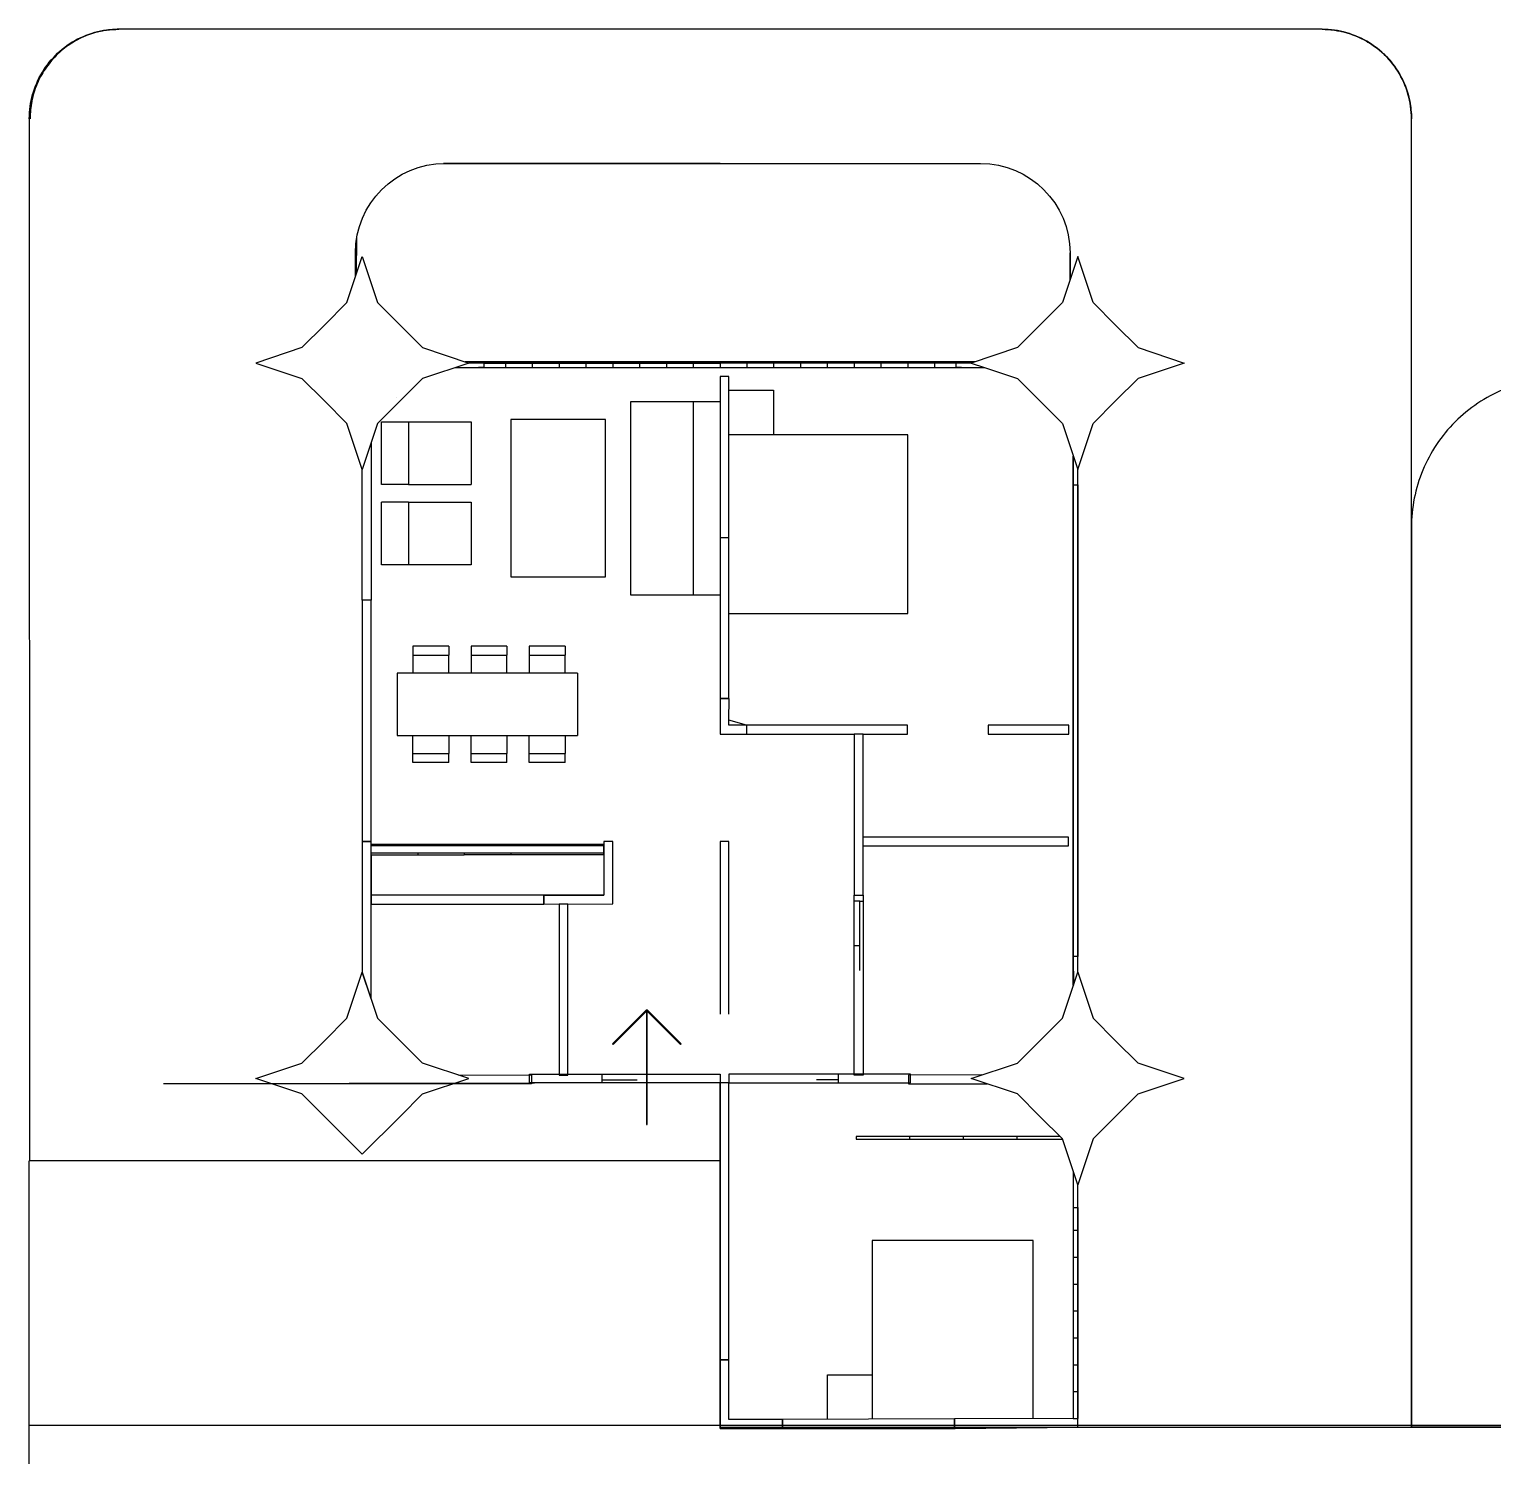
# Model space of a CAD drawing. Header units: metres. Extents: x -79796 to 428529, y -36333 to 94467.
# Drawn here: x 45274 to 61637, y 17789 to 33739 of the extents above; entities that cross this region are included whole.
import ezdxf

# ---------------------------------------------------------------- set-up
doc = ezdxf.new("R2010")
doc.units = ezdxf.units.M
for name, color, linetype in [('Default', 7, 'Continuous'), ('Make2D$Visible$ClippingPlaneIntersections$Default', 7, 'Continuous'), ('Make2D$Visible$Curves$Default', 7, 'Continuous')]:
    doc.layers.add(name, color=color, linetype=linetype)
for name, color, linetype, true_color in [('floors', 3, 'Continuous', 0x00ff00), ('Make2D$Visible$ClippingPlaneIntersections$columns', 1, 'Continuous', 0xff0000), ('Make2D$Visible$ClippingPlaneIntersections$glasses', 4, 'Continuous', 0x00ffff), ('Make2D$Visible$Curves$balconies', 2, 'Continuous', 0xffff00), ('Make2D$Visible$Curves$columns', 1, 'Continuous', 0xff0000), ('Make2D$Visible$Curves$floors', 3, 'Continuous', 0x00ff00), ('Make2D$Visible$Curves$glasses', 4, 'Continuous', 0x00ffff), ('slabs', 5, 'Continuous', 0x0000ff)]:
    doc.layers.add(name, color=color, linetype=linetype, true_color=true_color)

# ---------------------------------------------------------------- blocks, each defined once
blk = doc.blocks.new('NEW SLAB3-flat-1-flat-1')
at = {"layer": 'slabs'}
for points in [[(1512675, 960273), (1512634, 960272), (1512593, 960270), (1512552, 960268), (1512511, 960264), (1512471, 960260), (1512430, 960254), (1512390, 960248), (1512349, 960240), (1512309, 960232), (1512270, 960222), (1512230, 960212), (1512191, 960200), (1512152, 960188), (1512113, 960175), (1512074, 960160), (1512036, 960145), (1511998, 960129), (1511961, 960112), (1511924, 960094), (1511888, 960075), (1511852, 960055), (1511817, 960035), (1511782, 960013), (1511748, 959991), (1511714, 959968), (1511681, 959944), (1511648, 959919), (1511616, 959893), (1511585, 959867), (1511554, 959840), (1511524, 959812), (1511495, 959783), (1511466, 959754), (1511438, 959724), (1511411, 959693), (1511384, 959662), (1511359, 959630), (1511334, 959597), (1511310, 959564), (1511287, 959531), (1511265, 959496), (1511243, 959461), (1511223, 959426), (1511203, 959390), (1511184, 959354), (1511166, 959317), (1511149, 959279), (1511133, 959242), (1511118, 959204), (1511103, 959165), (1511090, 959127), (1511078, 959088), (1511066, 959048), (1511056, 959009), (1511046, 958969), (1511038, 958929), (1511030, 958889), (1511024, 958848), (1511018, 958808), (1511014, 958767), (1511010, 958726), (1511008, 958685), (1511006, 958644), (1511005, 958603)], [(1514737, 960272), (1512675, 960272)], [(1514737, 960272), (1513706, 960272)], [(1517247, 960272), (1514737, 960272)], [(1519887, 960272), (1517247, 960272)], [(1519887, 960272), (1526537, 960272)], [(1526537, 960272), (1526537, 948541)], [(1511005, 958603), (1511006, 956541)], [(1511006, 956541), (1511006, 954541)], [(1511006, 956541), (1511006, 955541)], [(1511006, 954541), (1511006, 952541)], [(1511006, 952541), (1511006, 948541)], [(1526537, 948541), (1511006, 948541)], [(1511006, 948541), (1517312, 948541)]]:
    blk.add_lwpolyline(points, dxfattribs=at)
blk = doc.blocks.new('3B4P NEW-flat-1-flat-1')
at = {"color": 0, "linetype": 'ByBlock', "lineweight": -2}
for p, q in [((952757, -1483836), (952757, -1483835)), ((960706, -1483836), (960706, -1483835)), ((953716, -1485336), (959706, -1485336)), ((956792, -1485336), (959706, -1485336)), ((952727, -1486571), (952732, -1486162)), ((952716, -1486604), (952716, -1486336)), ((960706, -1486635), (960706, -1486336)), ((960706, -1486336), (960706, -1486635)), ((956792, -1495617), (950570, -1495625)), ((953806, -1495625), (950570, -1495625)), ((952706, -1495625), (950570, -1495625)), ((961027, -1499471), (956794, -1499480))]:
    blk.add_line(p, q, dxfattribs=at)
at = {"color": 0, "linetype": 'Continuous', "lineweight": -2}
for p, q in [((955591, -1495179), (955971, -1494800)), ((955978, -1494807), (955598, -1495186)), ((955979, -1494803), (955969, -1494803)), ((955969, -1494803), (955969, -1496083)), ((955978, -1494800), (955971, -1494807)), ((955971, -1494800), (955978, -1494807)), ((955971, -1494807), (956350, -1495186)), ((955974, -1496083), (955974, -1494803)), ((956357, -1495179), (955978, -1494800)), ((955979, -1496083), (955979, -1494803)), ((955777, -1494993), (955791, -1494993)), ((955784, -1495000), (955784, -1494986)), ((956157, -1494993), (956171, -1494993)), ((956164, -1495000), (956164, -1494986)), ((955598, -1495186), (955591, -1495179)), ((956350, -1495186), (956357, -1495179)), ((955969, -1495443), (955979, -1495443)), ((955969, -1496083), (955979, -1496083))]:
    blk.add_line(p, q, dxfattribs=at)
at = {"color": 0, "linetype": 'ByBlock', "lineweight": -2}
for points in [[(956792, -1485336), (953702, -1485336)], [(959642, -1487554), (953941, -1487554)]]:
    blk.add_lwpolyline(points, dxfattribs=at)
at = {"color": 0, "linetype": 'ByBlock', "lineweight": -2, "extrusion": (0, 0, -1)}
for centre, start, end in [((-953716, -1486336), 0, 90), ((-959706, -1486336), 90, 180)]:
    blk.add_arc(centre, 1000, start, end, dxfattribs=at)
at = {"layer": 'floors'}
blk.add_lwpolyline([(956793, -1497519), (956793, -1498665)], dxfattribs=at)
blk.add_lwpolyline([(956793, -1497519), (956793, -1498665)], dxfattribs=at)
at = {"layer": 'Make2D$Visible$ClippingPlaneIntersections$columns'}
for p, q in [((952620, -1486892), (952792, -1486377)), ((952792, -1486377), (952963, -1486892)), ((960792, -1486377), (960620, -1486892)), ((960963, -1486892), (960792, -1486377)), ((952620, -1486892), (952369, -1487144)), ((952963, -1486892), (953215, -1487144)), ((960620, -1486892), (960369, -1487144)), ((960963, -1486892), (961215, -1487144)), ((952117, -1487395), (952369, -1487144)), ((953467, -1487395), (953215, -1487144)), ((960117, -1487395), (960369, -1487144)), ((961467, -1487395), (961215, -1487144)), ((952117, -1487395), (951602, -1487567)), ((953467, -1487395), (953982, -1487567)), ((960117, -1487395), (959602, -1487567)), ((961467, -1487395), (961982, -1487567)), ((951602, -1487567), (952117, -1487739)), ((953982, -1487567), (953467, -1487739)), ((959750, -1487616), (960117, -1487739)), ((961982, -1487567), (961467, -1487739)), ((952117, -1487739), (952369, -1487990)), ((953467, -1487739), (953215, -1487990)), ((960117, -1487739), (960369, -1487990)), ((961467, -1487739), (961215, -1487990)), ((952620, -1488242), (952369, -1487990)), ((952963, -1488242), (953215, -1487990)), ((960620, -1488242), (960369, -1487990)), ((960963, -1488242), (961215, -1487990)), ((952792, -1488757), (952620, -1488242)), ((952963, -1488242), (952792, -1488757)), ((960620, -1488242), (960792, -1488757)), ((960792, -1488757), (960963, -1488242)), ((952620, -1494892), (952792, -1494377)), ((952792, -1494377), (952963, -1494892)), ((960620, -1494892), (960792, -1494377)), ((960792, -1494377), (960963, -1494892)), ((952620, -1494892), (952369, -1495144)), ((952963, -1494892), (953215, -1495144)), ((960620, -1494892), (960369, -1495144)), ((960963, -1494892), (961215, -1495144)), ((952117, -1495395), (952369, -1495144)), ((953467, -1495395), (953215, -1495144)), ((960117, -1495395), (960369, -1495144)), ((961467, -1495395), (961215, -1495144)), ((951602, -1495567), (952117, -1495395)), ((953982, -1495567), (953467, -1495395)), ((959602, -1495567), (960117, -1495395)), ((961982, -1495567), (961467, -1495395)), ((952117, -1495739), (951602, -1495567)), ((953467, -1495739), (953982, -1495567)), ((960117, -1495739), (959602, -1495567)), ((961467, -1495739), (961982, -1495567)), ((952117, -1495739), (952369, -1495990)), ((953467, -1495739), (953215, -1495990)), ((960117, -1495739), (960369, -1495990)), ((961467, -1495739), (961215, -1495990)), ((952792, -1496413), (952369, -1495990)), ((953215, -1495990), (952792, -1496413)), ((960620, -1496242), (960369, -1495990)), ((960963, -1496242), (961215, -1495990)), ((960792, -1496757), (960620, -1496242)), ((960963, -1496242), (960792, -1496757))]:
    blk.add_line(p, q, dxfattribs=at)
at = {"layer": 'Make2D$Visible$ClippingPlaneIntersections$Default'}
for p, q in [((953832, -1487617), (954155, -1487617)), ((954092, -1487567), (953982, -1487567)), ((954155, -1487567), (954092, -1487567)), ((954155, -1487617), (954155, -1487567)), ((956792, -1487717), (956792, -1489517)), ((956892, -1487717), (956792, -1487717)), ((956892, -1489517), (956892, -1487717)), ((959602, -1487567), (959429, -1487567)), ((959429, -1487567), (959429, -1487616)), ((959429, -1487616), (959750, -1487616)), ((959602, -1487567), (959750, -1487616)), ((960742, -1488607), (960742, -1488930)), ((960792, -1488930), (960792, -1488757)), ((960742, -1488930), (960792, -1488930)), ((956792, -1489517), (956892, -1489517)), ((956792, -1489517), (956792, -1491318)), ((956892, -1491318), (956892, -1489517)), ((956792, -1491318), (956892, -1491318)), ((956893, -1491317), (956793, -1491318)), ((956793, -1491318), (956794, -1491717)), ((956892, -1491562), (956893, -1491317)), ((957089, -1491617), (956892, -1491562)), ((957089, -1491617), (957089, -1491717)), ((958889, -1491617), (957089, -1491617)), ((958889, -1491717), (958889, -1491617)), ((960691, -1491617), (959790, -1491617)), ((959790, -1491617), (959790, -1491717)), ((960691, -1491717), (960691, -1491617)), ((956794, -1491717), (957089, -1491717)), ((957089, -1491717), (958292, -1491717)), ((958292, -1491717), (958292, -1493517)), ((958392, -1491717), (958292, -1491717)), ((958392, -1491717), (958889, -1491717)), ((958392, -1493517), (958392, -1491717)), ((959790, -1491717), (960691, -1491717)), ((952791, -1492917), (952792, -1494378)), ((952892, -1492917), (952791, -1492917)), ((952892, -1494677), (952892, -1492917)), ((955492, -1492917), (955492, -1493517)), ((955592, -1492917), (955492, -1492917)), ((955592, -1493615), (955592, -1492917)), ((956792, -1492917), (956792, -1494848)), ((956892, -1492917), (956792, -1492917)), ((956892, -1494848), (956892, -1492917)), ((960690, -1492867), (958392, -1492867)), ((960690, -1492967), (960690, -1492867)), ((953412, -1493047), (952892, -1493047)), ((952892, -1493067), (953412, -1493067)), ((952892, -1493067), (952892, -1493517)), ((953932, -1493047), (953412, -1493047)), ((953412, -1493047), (953412, -1493067)), ((953412, -1493067), (953932, -1493067)), ((954452, -1493047), (953932, -1493047)), ((953932, -1493047), (953932, -1493067)), ((955492, -1493067), (953932, -1493067)), ((954972, -1493047), (954452, -1493047)), ((954452, -1493047), (954452, -1493067)), ((955492, -1493047), (954972, -1493047)), ((958392, -1492967), (960690, -1492967)), ((952892, -1493517), (952892, -1493617)), ((952892, -1493517), (952892, -1493517)), ((954823, -1493517), (952892, -1493517)), ((954823, -1493517), (954823, -1493617)), ((955492, -1493517), (954823, -1493517)), ((954823, -1493517), (955492, -1493517)), ((954823, -1493617), (954823, -1493517)), ((958292, -1495529), (958292, -1493517)), ((958292, -1493517), (958392, -1493517)), ((958392, -1493517), (958392, -1495529)), ((952892, -1493617), (954823, -1493617)), ((954823, -1493617), (955592, -1493615)), ((954992, -1493617), (954992, -1495529)), ((955092, -1493617), (954992, -1493617)), ((955092, -1495529), (955092, -1493617)), ((960792, -1494204), (960742, -1494204)), ((960742, -1494204), (960743, -1494525)), ((960792, -1494377), (960792, -1494204)), ((952892, -1494677), (952792, -1494378)), ((953863, -1495527), (954685, -1495529)), ((954661, -1495517), (956792, -1495517)), ((954661, -1495617), (954661, -1495517)), ((954685, -1495529), (954685, -1495625)), ((954992, -1495529), (955092, -1495529)), ((956792, -1495517), (956792, -1495617)), ((956892, -1495517), (956892, -1495617)), ((958923, -1495517), (956892, -1495517)), ((958392, -1495529), (958292, -1495529)), ((959721, -1495527), (958899, -1495529)), ((958899, -1495529), (958899, -1495625)), ((958923, -1495617), (958923, -1495517)), ((954685, -1495625), (953806, -1495625)), ((956792, -1495617), (954661, -1495617)), ((956792, -1495617), (956792, -1498711)), ((956792, -1495617), (956792, -1495617)), ((956892, -1495617), (956792, -1495617)), ((956892, -1495617), (958923, -1495617)), ((956892, -1498711), (956892, -1495617)), ((958899, -1495625), (959778, -1495625)), ((958316, -1496217), (958316, -1496247)), ((958916, -1496217), (958316, -1496217)), ((958916, -1496247), (958916, -1496217)), ((959516, -1496217), (958916, -1496217)), ((959516, -1496247), (959516, -1496217)), ((960116, -1496217), (959516, -1496217)), ((960116, -1496247), (960116, -1496217)), ((960596, -1496217), (960116, -1496217)), ((958316, -1496247), (958916, -1496247)), ((958916, -1496247), (959516, -1496247)), ((959516, -1496247), (960116, -1496247)), ((960116, -1496247), (960622, -1496247)), ((956892, -1498711), (956792, -1498711)), ((956792, -1498711), (956794, -1499480)), ((956792, -1498711), (956892, -1498711)), ((956892, -1499380), (956892, -1498711)), ((956794, -1499480), (957492, -1499480)), ((957492, -1499380), (956892, -1499380)), ((959415, -1499373), (957492, -1499380)), ((957492, -1499480), (957492, -1499380)), ((957492, -1499380), (957492, -1499480)), ((957492, -1499480), (959415, -1499473)), ((960792, -1499367), (959415, -1499373)), ((959415, -1499373), (959415, -1499473)), ((959415, -1499473), (959415, -1499373)), ((959415, -1499473), (960792, -1499467)), ((960792, -1499467), (960792, -1499367))]:
    blk.add_line(p, q, dxfattribs=at)
at = {"layer": 'Make2D$Visible$ClippingPlaneIntersections$glasses'}
for p, q in [((954155, -1487567), (954392, -1487567)), ((954155, -1487567), (954155, -1487567)), ((954155, -1487617), (954155, -1487617)), ((954155, -1487617), (954392, -1487617)), ((954392, -1487567), (954692, -1487567)), ((954392, -1487617), (954692, -1487617)), ((954692, -1487567), (954992, -1487567)), ((954692, -1487617), (954992, -1487617)), ((954992, -1487567), (955292, -1487567)), ((954992, -1487617), (955292, -1487617)), ((955292, -1487567), (955592, -1487567)), ((955292, -1487617), (955592, -1487617)), ((955592, -1487567), (955892, -1487567)), ((955592, -1487617), (955892, -1487617)), ((955892, -1487567), (956192, -1487567)), ((955892, -1487617), (956192, -1487617)), ((956192, -1487567), (956492, -1487567)), ((956192, -1487617), (956492, -1487617)), ((956492, -1487567), (956792, -1487567)), ((956492, -1487617), (956792, -1487617)), ((956792, -1487567), (957092, -1487566)), ((956792, -1487617), (957092, -1487616)), ((957092, -1487566), (957392, -1487566)), ((957092, -1487616), (957392, -1487616)), ((957392, -1487566), (957692, -1487566)), ((957392, -1487616), (957692, -1487616)), ((957692, -1487566), (957992, -1487566)), ((957692, -1487616), (957992, -1487616)), ((957992, -1487566), (958292, -1487566)), ((957992, -1487616), (958292, -1487616)), ((958292, -1487566), (958592, -1487566)), ((958292, -1487616), (958592, -1487616)), ((958592, -1487566), (958892, -1487566)), ((958592, -1487616), (958892, -1487616)), ((958892, -1487566), (959192, -1487566)), ((958892, -1487616), (959192, -1487616)), ((959192, -1487566), (959429, -1487566)), ((959192, -1487616), (959429, -1487616)), ((959429, -1487567), (959429, -1487566)), ((959429, -1487616), (959429, -1487616)), ((952892, -1488457), (952792, -1488756)), ((952892, -1488457), (952892, -1490217)), ((952791, -1490217), (952792, -1488756)), ((960742, -1488930), (960742, -1488930)), ((960742, -1488930), (960742, -1489167)), ((960792, -1488930), (960792, -1489167)), ((960792, -1488930), (960792, -1488930)), ((960742, -1489167), (960742, -1489467)), ((960792, -1489167), (960792, -1489467)), ((960742, -1489467), (960742, -1489767)), ((960792, -1489467), (960792, -1489767)), ((960742, -1489767), (960742, -1490067)), ((960792, -1489767), (960792, -1490067)), ((960742, -1490067), (960742, -1490367)), ((960792, -1490067), (960792, -1490367)), ((952892, -1490217), (952791, -1490217)), ((952892, -1490217), (952791, -1490217)), ((952791, -1490217), (952791, -1492917)), ((952892, -1492917), (952892, -1490217)), ((960742, -1490367), (960742, -1490667)), ((960792, -1490367), (960792, -1490667)), ((960742, -1490667), (960742, -1490967)), ((960792, -1490667), (960792, -1490967)), ((960742, -1490967), (960742, -1491267)), ((960792, -1490967), (960792, -1491267)), ((960742, -1491267), (960742, -1491567)), ((960792, -1491267), (960792, -1491567)), ((960742, -1491567), (960742, -1491867)), ((960792, -1491567), (960792, -1491867)), ((960742, -1491867), (960742, -1492167)), ((960792, -1491867), (960792, -1492167)), ((960742, -1492167), (960742, -1492467)), ((960792, -1492167), (960792, -1492467)), ((960742, -1492467), (960742, -1492767)), ((960792, -1492467), (960792, -1492767)), ((960742, -1492767), (960742, -1493067)), ((960792, -1492767), (960792, -1493067)), ((952792, -1492917), (952892, -1492917)), ((960742, -1493067), (960742, -1493367)), ((960792, -1493067), (960792, -1493367)), ((960742, -1493367), (960742, -1493667)), ((960792, -1493367), (960792, -1493667)), ((960742, -1493667), (960742, -1493967)), ((960792, -1493667), (960792, -1493967)), ((960742, -1493967), (960742, -1494204)), ((960792, -1493967), (960792, -1494204)), ((960742, -1494204), (960742, -1494204)), ((960792, -1494204), (960792, -1494204)), ((960742, -1496607), (960742, -1497010)), ((960792, -1497010), (960792, -1496757)), ((960742, -1497010), (960742, -1497267)), ((960742, -1497010), (960792, -1497010)), ((960792, -1497010), (960792, -1497267)), ((960742, -1497267), (960742, -1497567)), ((960792, -1497267), (960792, -1497567)), ((960742, -1497567), (960742, -1497867)), ((960792, -1497567), (960792, -1497867)), ((960742, -1497867), (960742, -1498167)), ((960792, -1497867), (960792, -1498167)), ((960742, -1498167), (960742, -1498467)), ((960792, -1498167), (960792, -1498467)), ((960742, -1498467), (960742, -1498779)), ((960792, -1498467), (960792, -1498779)), ((960742, -1498779), (960742, -1499067)), ((960792, -1498779), (960792, -1499067)), ((960742, -1499067), (960742, -1499367)), ((960792, -1499067), (960792, -1499367)), ((960742, -1499367), (960792, -1499367))]:
    blk.add_line(p, q, dxfattribs=at)
at = {"layer": 'Make2D$Visible$Curves$balconies'}
for p, q in [((956792, -1487567), (956440, -1487567)), ((957143, -1487567), (956792, -1487567)), ((960792, -1499401), (960792, -1499016)), ((960792, -1499467), (960792, -1499467))]:
    blk.add_line(p, q, dxfattribs=at)
at = {"layer": 'Make2D$Visible$Curves$columns'}
blk.add_line((953172, -1487947), (953172, -1487947), dxfattribs=at)
at = {"layer": 'Make2D$Visible$Curves$Default'}
for p, q in [((956892, -1487869), (957392, -1487869)), ((956892, -1488369), (956892, -1487869)), ((957392, -1487869), (957392, -1488369)), ((955792, -1487999), (955792, -1488799)), ((956492, -1487999), (955792, -1487999)), ((956492, -1487999), (956492, -1488799)), ((956792, -1487999), (956492, -1487999)), ((954455, -1488199), (954455, -1488799)), ((955511, -1488199), (954455, -1488199)), ((955511, -1489959), (955511, -1488199)), ((953008, -1488924), (953008, -1488224)), ((953008, -1488224), (953308, -1488224)), ((953308, -1488224), (954008, -1488224)), ((953308, -1488224), (953308, -1488924)), ((954008, -1488224), (954008, -1488924)), ((957392, -1488369), (956892, -1488369)), ((956892, -1490369), (956892, -1488369)), ((958892, -1488369), (957392, -1488369)), ((958892, -1490369), (958892, -1488369)), ((954455, -1488799), (954455, -1489959)), ((955792, -1488799), (955792, -1490159)), ((956492, -1488799), (956492, -1490159)), ((953232, -1488924), (953008, -1488924)), ((953308, -1488924), (953232, -1488924)), ((953308, -1488924), (954008, -1488924)), ((960742, -1494204), (960742, -1488930)), ((953232, -1489124), (953008, -1489124)), ((953008, -1489824), (953008, -1489124)), ((953308, -1489124), (953232, -1489124)), ((953308, -1489124), (954008, -1489124)), ((953308, -1489124), (953308, -1489824)), ((954008, -1489124), (954008, -1489824)), ((953308, -1489824), (953008, -1489824)), ((954008, -1489824), (953308, -1489824)), ((954455, -1489959), (955511, -1489959)), ((955792, -1490159), (956492, -1490159)), ((956492, -1490159), (956792, -1490159)), ((956892, -1490369), (958892, -1490369)), ((953359, -1490733), (953359, -1490833)), ((953759, -1490733), (953359, -1490733)), ((953759, -1490733), (953759, -1490833)), ((954009, -1490733), (954009, -1490833)), ((954409, -1490733), (954009, -1490733)), ((954409, -1490733), (954409, -1490833)), ((954659, -1490733), (954659, -1490833)), ((955059, -1490733), (954659, -1490733)), ((955059, -1490733), (955059, -1490833)), ((953359, -1490833), (953759, -1490833)), ((953359, -1490833), (953359, -1491033)), ((953759, -1491033), (953759, -1490833)), ((954009, -1490833), (954409, -1490833)), ((954009, -1490833), (954009, -1491033)), ((954409, -1491033), (954409, -1490833)), ((954659, -1490833), (955059, -1490833)), ((954659, -1490833), (954659, -1491033)), ((955059, -1491033), (955059, -1490833)), ((955200, -1491033), (953183, -1491033)), ((953183, -1491033), (953183, -1491733)), ((955200, -1491033), (955200, -1491733)), ((956892, -1491562), (956893, -1491317)), ((956892, -1491617), (956892, -1491562)), ((957089, -1491617), (956892, -1491617)), ((953183, -1491733), (955200, -1491733)), ((953359, -1491933), (953359, -1491733)), ((953759, -1491733), (953759, -1491933)), ((954009, -1491933), (954009, -1491733)), ((954409, -1491733), (954409, -1491933)), ((954659, -1491933), (954659, -1491733)), ((955059, -1491733), (955059, -1491933)), ((953359, -1492033), (953359, -1491933)), ((953359, -1491933), (953759, -1491933)), ((953759, -1492033), (953759, -1491933)), ((954009, -1492033), (954009, -1491933)), ((954009, -1491933), (954409, -1491933)), ((954409, -1492033), (954409, -1491933)), ((954659, -1492033), (954659, -1491933)), ((954659, -1491933), (955059, -1491933)), ((955059, -1492033), (955059, -1491933)), ((953759, -1492033), (953359, -1492033)), ((954409, -1492033), (954009, -1492033)), ((955059, -1492033), (954659, -1492033)), ((952892, -1492947), (953412, -1492947)), ((953412, -1492947), (953932, -1492947)), ((953412, -1492967), (953412, -1492947)), ((953932, -1492947), (954452, -1492947)), ((953932, -1492967), (953932, -1492947)), ((954452, -1492947), (954972, -1492947)), ((954452, -1492967), (954452, -1492947)), ((954972, -1492947), (955492, -1492947)), ((953412, -1492967), (952892, -1492967)), ((953932, -1492967), (953412, -1492967)), ((955492, -1492967), (953932, -1492967)), ((955492, -1492967), (955492, -1492967)), ((955492, -1493067), (955492, -1492967)), ((952892, -1493517), (952892, -1493617)), ((952892, -1493517), (952892, -1493517)), ((958354, -1493584), (958292, -1493584)), ((958354, -1493584), (958392, -1493584)), ((958354, -1494084), (958354, -1493584)), ((952892, -1493617), (952892, -1493617)), ((958354, -1494084), (958292, -1494084)), ((958354, -1494361), (958354, -1494084)), ((952892, -1494677), (952892, -1494677)), ((955470, -1495517), (955470, -1495580)), ((958113, -1495517), (958113, -1495580)), ((955470, -1495580), (955864, -1495580)), ((955470, -1495580), (955470, -1495617)), ((958113, -1495580), (957870, -1495580)), ((958113, -1495580), (958113, -1495617)), ((958494, -1497380), (958494, -1499376)), ((960294, -1497380), (958494, -1497380)), ((960294, -1499369), (960294, -1497380)), ((956792, -1498711), (956892, -1498711)), ((956792, -1498711), (956792, -1498711)), ((956892, -1498711), (956892, -1498711)), ((957994, -1498880), (958494, -1498880)), ((957994, -1499378), (957994, -1498880)), ((957492, -1499480), (959423, -1499480)), ((959415, -1499373), (959415, -1499373)), ((959415, -1499380), (959415, -1499380)), ((959423, -1499480), (959415, -1499473)), ((959423, -1499480), (960792, -1499467)), ((960792, -1499367), (960792, -1499367))]:
    blk.add_line(p, q, dxfattribs=at)
at = {"layer": 'Make2D$Visible$Curves$floors'}
for p, q in [((959429, -1487567), (954155, -1487567)), ((960792, -1494204), (960792, -1488930)), ((952792, -1494007), (952791, -1494379)), ((960792, -1499401), (960792, -1496756)), ((956793, -1498711), (956793, -1498711)), ((959415, -1499471), (959415, -1499471)), ((960792, -1499467), (960792, -1499467))]:
    blk.add_line(p, q, dxfattribs=at)
at = {"layer": 'Make2D$Visible$Curves$glasses'}
for p, q in [((954155, -1487567), (954092, -1487567)), ((954092, -1487567), (954092, -1487567)), ((954155, -1487617), (954092, -1487617)), ((954092, -1487617), (954092, -1487617)), ((954392, -1487567), (954392, -1487617)), ((954692, -1487567), (954692, -1487617)), ((954992, -1487567), (954992, -1487617)), ((955292, -1487567), (955292, -1487617)), ((955592, -1487567), (955592, -1487617)), ((955892, -1487567), (955892, -1487617)), ((956192, -1487567), (956192, -1487617)), ((956492, -1487567), (956492, -1487617)), ((956792, -1487567), (956792, -1487617)), ((957092, -1487566), (957092, -1487616)), ((957392, -1487566), (957392, -1487616)), ((957692, -1487566), (957692, -1487616)), ((957992, -1487566), (957992, -1487616)), ((958292, -1487566), (958292, -1487616)), ((958592, -1487566), (958592, -1487616)), ((958892, -1487566), (958892, -1487616)), ((959192, -1487566), (959192, -1487616)), ((959492, -1487566), (959429, -1487566)), ((959492, -1487616), (959429, -1487616)), ((959492, -1487567), (959492, -1487566)), ((959492, -1487616), (959492, -1487616)), ((960742, -1488867), (960742, -1488607)), ((960742, -1488930), (960742, -1488867)), ((960742, -1488867), (960742, -1488867)), ((960792, -1488867), (960792, -1488756)), ((960792, -1488930), (960792, -1488867)), ((960792, -1488867), (960792, -1488867)), ((960742, -1494267), (960742, -1494204)), ((960742, -1494525), (960742, -1494267)), ((960742, -1494267), (960742, -1494267)), ((960792, -1494267), (960792, -1494204)), ((960792, -1494379), (960792, -1494267)), ((960792, -1494267), (960792, -1494267)), ((960792, -1497267), (960742, -1497267)), ((960792, -1497567), (960742, -1497567)), ((960742, -1497867), (960792, -1497867)), ((960792, -1498167), (960742, -1498167)), ((960742, -1498467), (960792, -1498467)), ((960742, -1498767), (960792, -1498767)), ((960742, -1499067), (960792, -1499067))]:
    blk.add_line(p, q, dxfattribs=at)
at = {"layer": 'slabs'}
for points in [[(956792, -1496486), (956794, -1499480)], [(956792, -1499467), (956792, -1496486)], [(956792, -1499467), (956792, -1496486)]]:
    blk.add_lwpolyline(points, dxfattribs=at)
blk = doc.blocks.new('SLAB NEW 1-flat-1-flat-1')
at = {"color": 0, "linetype": 'ByBlock', "lineweight": -2}
blk.add_line((956794, -1499480), (956792, -1495617), dxfattribs=at)
blk.add_lwpolyline([(963523, -1483835), (950035, -1483836)], dxfattribs=at)
at = {"layer": 'Default'}
blk.add_lwpolyline([(963523, -1483835), (963558, -1483836), (963593, -1483838), (963628, -1483841), (963663, -1483845), (963697, -1483851), (963731, -1483857), (963765, -1483865), (963799, -1483874), (963832, -1483884), (963865, -1483896), (963898, -1483908), (963930, -1483922), (963962, -1483937), (963993, -1483952), (964023, -1483969), (964053, -1483987), (964083, -1484006), (964111, -1484026), (964139, -1484047), (964166, -1484069), (964193, -1484092), (964218, -1484116), (964243, -1484141), (964267, -1484166), (964289, -1484193), (964311, -1484220), (964332, -1484248), (964352, -1484276), (964371, -1484306), (964389, -1484335), (964406, -1484366), (964422, -1484397), (964437, -1484429), (964451, -1484461), (964463, -1484493), (964474, -1484526), (964485, -1484560), (964494, -1484594), (964502, -1484628), (964508, -1484662), (964514, -1484696), (964518, -1484731), (964521, -1484766), (964523, -1484801), (964523, -1484835)], dxfattribs=at)
at = {"layer": 'slabs'}
for points in [[(950069, -1483835), (950035, -1483836), (950001, -1483838), (949967, -1483841), (949933, -1483845), (949899, -1483850), (949866, -1483856), (949833, -1483864), (949800, -1483872), (949767, -1483882), (949734, -1483893), (949702, -1483905), (949671, -1483918), (949640, -1483932), (949609, -1483947), (949579, -1483964), (949550, -1483981), (949521, -1483999), (949493, -1484018), (949465, -1484038), (949438, -1484060), (949412, -1484082), (949387, -1484104), (949362, -1484128), (949338, -1484153), (949316, -1484178), (949294, -1484204), (949272, -1484231), (949252, -1484259), (949233, -1484287), (949215, -1484316), (949198, -1484345), (949181, -1484375), (949166, -1484406), (949152, -1484437), (949139, -1484468), (949127, -1484500), (949116, -1484533), (949106, -1484566), (949098, -1484599), (949090, -1484632), (949084, -1484665), (949079, -1484699), (949075, -1484733), (949072, -1484767), (949070, -1484801), (949069, -1484835)], [(949069, -1484835), (949070, -1496486)], [(964523, -1499467), (964523, -1484835)], [(956792, -1496486), (949070, -1496486)], [(956792, -1499467), (964523, -1499467)]]:
    blk.add_lwpolyline(points, dxfattribs=at)

msp = doc.modelspace()

# ---------------------------------------------------------------- linework, layer by layer
for p, q in [((45274, 18128), (45274, 21088)), ((45274, 16623), (45274, 18128)), ((73008, 18128), (45274, 18128))]:
    msp.add_line(p, q)
at = {"layer": 'slabs'}
for points in [[(45274, 32739), (45275, 32773), (45276, 32807), (45279, 32841), (45283, 32875), (45288, 32909), (45295, 32942), (45302, 32976), (45311, 33009), (45321, 33041), (45332, 33074), (45344, 33106), (45357, 33137), (45371, 33168), (45386, 33199), (45402, 33229), (45420, 33258), (45438, 33287), (45457, 33316), (45477, 33343), (45498, 33370), (45520, 33396), (45543, 33421), (45567, 33446), (45591, 33470), (45617, 33493), (45643, 33515), (45670, 33536), (45697, 33556), (45725, 33575), (45754, 33593), (45784, 33611), (45814, 33627), (45844, 33642), (45876, 33656), (45907, 33669), (45939, 33681), (45971, 33692), (46004, 33702), (46037, 33710), (46070, 33718), (46104, 33724), (46138, 33730), (46172, 33734), (46206, 33737), (46240, 33738), (46274, 33739)], [(45274, 32739), (45275, 32773), (45276, 32807), (45279, 32841), (45283, 32875), (45288, 32909), (45295, 32942), (45302, 32976), (45311, 33009), (45321, 33041), (45332, 33074), (45344, 33106), (45357, 33137), (45371, 33168), (45386, 33199), (45402, 33229), (45420, 33258), (45438, 33287), (45457, 33316), (45477, 33343), (45498, 33370), (45520, 33396), (45543, 33421), (45567, 33446), (45591, 33470), (45617, 33493), (45643, 33515), (45670, 33536), (45697, 33556), (45725, 33575), (45754, 33593), (45784, 33611), (45814, 33627), (45844, 33642), (45876, 33656), (45907, 33669), (45939, 33681), (45971, 33692), (46004, 33702), (46037, 33710), (46070, 33718), (46104, 33724), (46138, 33730), (46172, 33734), (46206, 33737), (46240, 33738), (46274, 33739)], [(46283, 33739), (46258, 33739), (46234, 33738), (46209, 33736), (46185, 33734), (46160, 33731), (46136, 33728), (46112, 33724), (46088, 33719), (46064, 33714), (46040, 33709), (46016, 33702), (45993, 33696), (45969, 33688), (45946, 33680), (45923, 33672), (45900, 33663), (45878, 33653), (45855, 33643), (45833, 33632), (45812, 33621), (45790, 33609), (45769, 33596), (45748, 33584), (45727, 33570), (45707, 33556), (45687, 33542), (45668, 33527), (45649, 33512), (45630, 33496), (45612, 33480), (45594, 33463), (45576, 33446), (45559, 33428), (45542, 33410), (45526, 33392), (45510, 33373), (45495, 33354), (45480, 33334), (45466, 33315), (45452, 33294), (45438, 33274), (45425, 33253), (45413, 33232), (45401, 33210), (45390, 33188), (45379, 33166), (45369, 33144), (45359, 33121), (45350, 33099), (45341, 33076), (45334, 33052), (45326, 33029), (45319, 33006), (45313, 32982), (45307, 32958), (45302, 32934), (45298, 32910), (45294, 32886), (45290, 32861), (45288, 32837), (45286, 32812), (45284, 32788), (45283, 32763), (45283, 32739)], [(59728, 33739), (46274, 33739)], [(60728, 32739), (60727, 32774), (60726, 32809), (60723, 32843), (60718, 32878), (60713, 32912), (60706, 32947), (60698, 32981), (60689, 33014), (60679, 33048), (60668, 33081), (60655, 33113), (60642, 33145), (60627, 33177), (60611, 33208), (60594, 33239), (60576, 33269), (60557, 33298), (60537, 33327), (60516, 33354), (60494, 33382), (60471, 33408), (60447, 33433), (60423, 33458), (60397, 33482), (60371, 33505), (60344, 33527), (60316, 33548), (60287, 33568), (60258, 33587), (60228, 33605), (60198, 33622), (60166, 33638), (60135, 33652), (60103, 33666), (60070, 33678), (60037, 33690), (60004, 33700), (59970, 33709), (59936, 33717), (59902, 33724), (59867, 33729), (59833, 33733), (59798, 33736), (59763, 33738), (59728, 33739)], [(59728, 33739), (59763, 33738), (59798, 33736), (59833, 33733), (59867, 33729), (59902, 33724), (59936, 33717), (59970, 33709), (60004, 33700), (60037, 33690), (60070, 33678), (60103, 33666), (60135, 33652), (60166, 33638), (60198, 33622), (60228, 33605), (60258, 33587), (60287, 33568), (60316, 33548), (60344, 33527), (60371, 33505), (60397, 33482), (60423, 33458), (60447, 33433), (60471, 33408), (60494, 33382), (60516, 33354), (60537, 33327), (60557, 33298), (60576, 33269), (60594, 33239), (60611, 33208), (60627, 33177), (60642, 33145), (60655, 33113), (60668, 33081), (60679, 33048), (60689, 33014), (60698, 32981), (60706, 32947), (60713, 32912), (60718, 32878), (60723, 32843), (60726, 32809), (60727, 32774), (60728, 32739)], [(59728, 33739), (59763, 33738), (59798, 33736), (59833, 33733), (59867, 33729), (59902, 33724), (59936, 33717), (59970, 33709), (60004, 33700), (60037, 33690), (60070, 33678), (60103, 33666), (60135, 33652), (60166, 33638), (60198, 33622), (60228, 33605), (60258, 33587), (60287, 33568), (60316, 33548), (60344, 33527), (60371, 33505), (60397, 33482), (60423, 33458), (60447, 33433), (60471, 33408), (60494, 33382), (60516, 33354), (60537, 33327), (60557, 33298), (60576, 33269), (60594, 33239), (60611, 33208), (60627, 33177), (60642, 33145), (60655, 33113), (60668, 33081), (60679, 33048), (60689, 33014), (60698, 32981), (60706, 32947), (60713, 32912), (60718, 32878), (60723, 32843), (60726, 32809), (60727, 32774), (60728, 32739)], [(59728, 33739), (59753, 33739), (59777, 33738), (59802, 33736), (59826, 33734), (59851, 33731), (59875, 33728), (59899, 33724), (59923, 33720), (59947, 33714), (59971, 33709), (59995, 33703), (60018, 33696), (60042, 33688), (60065, 33680), (60088, 33672), (60111, 33663), (60133, 33653), (60156, 33643), (60178, 33632), (60200, 33621), (60221, 33609), (60242, 33596), (60263, 33584), (60284, 33570), (60304, 33556), (60324, 33542), (60343, 33527), (60362, 33512), (60381, 33496), (60400, 33480), (60418, 33463), (60435, 33446), (60452, 33428), (60469, 33410), (60485, 33392), (60501, 33373), (60516, 33354), (60531, 33334), (60546, 33315), (60559, 33294), (60573, 33274), (60586, 33253), (60598, 33232), (60610, 33210), (60621, 33188), (60632, 33166), (60642, 33144), (60652, 33121), (60661, 33099), (60670, 33076), (60678, 33052), (60685, 33029), (60692, 33006), (60698, 32982), (60704, 32958), (60709, 32934), (60713, 32910), (60717, 32886), (60721, 32861), (60723, 32837), (60725, 32812), (60727, 32788), (60728, 32763), (60728, 32739)]]:
    msp.add_lwpolyline(points, dxfattribs=at)

# ---------------------------------------------------------------- block references
for name, p in [('SLAB NEW 1-flat-1-flat-1', (-903795, 1517574)), ('3B4P NEW-flat-1-flat-1', (-903795, 1517574)), ('NEW SLAB3-flat-1-flat-1', (-1450278, -930434))]:
    msp.add_blockref(name, p)

doc.saveas('drawing.dxf')
